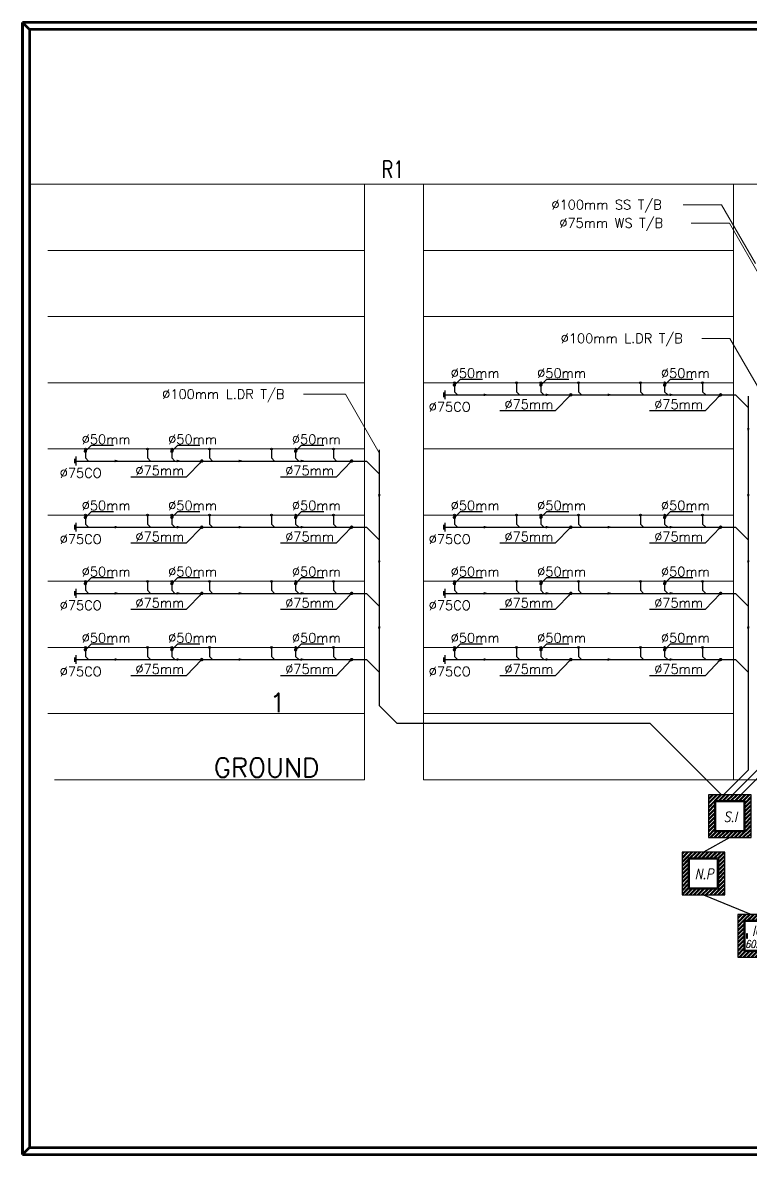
# Model space of a CAD drawing. Extents: x 787 to 1019, y 199 to 803.
# Drawn here: x 787 to 829.9, y 273.6 to 340.3 of the extents above; entities that cross this region are included whole.
import ezdxf

# ---------------------------------------------------------------- set-up
doc = ezdxf.new("R2010")
doc.units = 0
doc.header["$MEASUREMENT"] = 0
doc.linetypes.add('DASHED2', pattern=[0.375, 0.25, -0.125])
doc.layers.get('0').update_dxf_attribs({"color": 252, "linetype": 'CONTINUOUS', "lineweight": 30})
for name, color, linetype, lineweight in [('FIX', 47, 'CONTINUOUS', 0), ('P-LINE', 5, 'CONTINUOUS', 20), ('P-TEXT', 1, 'CONTINUOUS', 25), ('UG-BORDER', 20, 'CONTINUOUS', 80)]:
    doc.layers.add(name, color=color, linetype=linetype, lineweight=lineweight)
for name, color, linetype in [('LAB-DR', 2, 'CONTINUOUS'), ('P-WASTE', 180, 'DASHED2'), ('PLUM', 2, 'CONTINUOUS'), ('PLUM-D', 2, 'CONTINUOUS')]:
    doc.layers.add(name, color=color, linetype=linetype)
doc.styles.add('ROM', font='romans.shx', dxfattribs={"height": 3})
doc.styles.add('ROMANC', font='romand.shx')
doc.styles.add('ROMANS', font='italic8.shx')
doc.dimstyles.get("Standard").update_dxf_attribs({"dimtxt": 0.12, "dimasz": 0.05, "dimexe": 0.18, "dimexo": 0.0625, "dimgap": 0.09, "dimtad": 0, "dimtih": 1, "dimtoh": 1, "dimzin": 0, "dimdsep": 46, "dimtxsty": 'Standard', "dimblk": 'DOT', "dimcen": 0.09, "dimadec": 0, "dimazin": 0, "dimtfac": 1, "dimtofl": 0, "dimtmove": 0, "dimatfit": 3, "dimldrblk": 'DOT', "dimfxl": 1, "dimtolj": 1, "dimtzin": 0, "dimarcsym": 0})
pattern_1 = [(45, (-209.30345, -190.485585), (-0.039774756, 0.039774756), []), (45, (-209.27693, -190.485585), (-0.039774756, 0.039774756), [])]

# ---------------------------------------------------------------- blocks, each defined once
blk = doc.blocks.new('_Dot')
at = {"color": 0, "linetype": 'ByBlock', "lineweight": -2}
blk.add_line((-0.5, 0), (-1, 0), dxfattribs=at)
at = {"color": 0, "linetype": 'ByBlock', "const_width": 0.5}
blk.add_lwpolyline([(-0.25, 0, 1), (0.25, 0, 1)], format="xyb", close=True, dxfattribs=at)
blk = doc.blocks.new('A$C558C4227')
at = {"layer": 'PLUM'}
for p, q in [((0.092, 0), (-0.092, 0)), ((0.046, -0.033), (-0.046, -0.033))]:
    blk.add_line(p, q, dxfattribs=at)
blk = doc.blocks.new('IC6')
at = {"layer": 'PLUM-D'}
h = blk.add_hatch(dxfattribs=at)
h.set_pattern_fill('ANSI32', color=3, scale=0.15, style=0)
h.set_pattern_definition([(45, (-209.72345, -189.765585), (-0.039774756, 0.039774756), []), (45, (-209.69693, -189.765585), (-0.039774756, 0.039774756), [])])
h.paths.add_polyline_path([(0.42, -0.12), (0.42, 0.72), (-0.42, 0.72), (-0.42, -0.12)])
h.paths.add_polyline_path([(-0.3, 0), (-0.3, 0.6), (0.3, 0.6), (0.3, 0)], flags=16)
at = {"layer": 'PLUM-D', "color": 3}
for points in [[(-0.42, -0.12), (0.42, -0.12), (0.42, 0.72), (-0.42, 0.72)], [(-0.3, 0), (0.3, 0), (0.3, 0.6), (-0.3, 0.6)]]:
    blk.add_lwpolyline(points, close=True, dxfattribs=at)
at = {"layer": 'PLUM-D', "color": 2}
for points in [[(-0.28, 0.02), (0.28, 0.02), (0.28, 0.58), (-0.28, 0.58)], [(-0.229, 0.343), (-0.248, 0.343), (-0.248, 0.257), (-0.229, 0.257)], [(0.229, 0.343), (0.248, 0.343), (0.248, 0.257), (0.229, 0.257)]]:
    blk.add_lwpolyline(points, close=True, dxfattribs=at)
at = {"layer": 'P-TEXT', "color": 41, "style": 'ROMANS', "width": 0.8}
for s, height, p in [('IC', 0.2, (-0.137, 0.298)), ('60x60', 0.15, (-0.277, 0.063))]:
    blk.add_text(s, height=height, dxfattribs=at).set_placement(p)
blk = doc.blocks.new('SOLID INTERCEPTOR')
at = {"layer": 'PLUM-D'}
h = blk.add_hatch(dxfattribs=at)
h.set_pattern_fill('ANSI32', color=34, scale=0.15, style=0)
h.set_pattern_definition(pattern_1)
h.paths.add_polyline_path([(0.84, -0.84), (0.84, 0), (0, 0), (0, -0.84)])
h.paths.add_polyline_path([(0.12, -0.72), (0.12, -0.12), (0.72, -0.12), (0.72, -0.72)], flags=16)
at = {"layer": 'PLUM-D', "color": 34}
for points in [[(0, -0.84), (0.84, -0.84), (0.84, 0), (0, 0)], [(0.12, -0.72), (0.72, -0.72), (0.72, -0.12), (0.12, -0.12)]]:
    blk.add_lwpolyline(points, close=True, dxfattribs=at)
at = {"layer": 'PLUM-D', "color": 7}
blk.add_lwpolyline([(0.14, -0.7), (0.7, -0.7), (0.7, -0.14), (0.14, -0.14)], close=True, dxfattribs=at)
at = {"layer": 'P-TEXT', "color": 41, "style": 'ROMANS', "width": 0.8}
blk.add_text('S.I', height=0.2, dxfattribs=at).set_placement((0.3, -0.532))
blk = doc.blocks.new('NEUTRALIZATION PIT')
at = {"layer": 'PLUM-D'}
h = blk.add_hatch(dxfattribs=at)
h.set_pattern_fill('ANSI32', color=34, scale=0.15, style=0)
h.set_pattern_definition(pattern_1)
h.paths.add_polyline_path([(0.84, -0.84), (0.84, 0), (0, 0), (0, -0.84)])
h.paths.add_polyline_path([(0.12, -0.72), (0.12, -0.12), (0.72, -0.12), (0.72, -0.72)], flags=16)
at = {"layer": 'PLUM-D', "color": 34}
for points in [[(0, -0.84), (0.84, -0.84), (0.84, 0), (0, 0)], [(0.12, -0.72), (0.72, -0.72), (0.72, -0.12), (0.12, -0.12)]]:
    blk.add_lwpolyline(points, close=True, dxfattribs=at)
at = {"layer": 'PLUM-D', "color": 7}
blk.add_lwpolyline([(0.14, -0.7), (0.7, -0.7), (0.7, -0.14), (0.14, -0.14)], close=True, dxfattribs=at)
at = {"layer": 'P-TEXT', "color": 41, "style": 'ROMANS', "width": 0.8}
blk.add_text('N.P', height=0.2, dxfattribs=at).set_placement((0.252, -0.532))

msp = doc.modelspace()

# ---------------------------------------------------------------- linework, layer by layer
at = {"layer": 'FIX', "linetype": 'Continuous'}
for p, q in [((989.369, 330.824), (787.378, 330.824)), ((807.126, 330.824), (807.126, 295.714)), ((810.593, 330.824), (810.593, 295.714)), ((828.874, 330.824), (828.874, 295.714)), ((807.126, 326.924), (788.464, 326.924)), ((828.874, 326.924), (810.593, 326.924)), ((807.126, 323.024), (788.464, 323.024)), ((828.874, 323.024), (810.593, 323.024)), ((807.126, 319.124), (788.464, 319.124)), ((807.126, 319.124), (800.664, 319.124)), ((828.874, 319.124), (810.593, 319.124)), ((807.126, 315.224), (788.464, 315.224)), ((807.126, 315.224), (800.664, 315.224)), ((828.874, 315.224), (810.593, 315.224)), ((807.126, 311.324), (788.464, 311.324)), ((807.126, 311.324), (800.664, 311.324)), ((828.874, 311.324), (810.593, 311.324)), ((807.126, 307.424), (788.464, 307.424)), ((807.126, 307.424), (800.664, 307.424)), ((828.874, 307.424), (810.593, 307.424)), ((807.126, 303.524), (788.464, 303.524)), ((828.874, 303.524), (810.593, 303.524)), ((807.126, 299.624), (788.464, 299.624)), ((828.874, 299.624), (810.593, 299.624)), ((807.126, 295.714), (788.849, 295.714)), ((969.367, 295.714), (810.593, 295.714))]:
    msp.add_line(p, q, dxfattribs=at)
at = {"layer": 'LAB-DR', "linetype": 'Continuous'}
for p, q in [((812.421, 319.124), (812.421, 318.596)), ((816.077, 319.124), (816.077, 318.596)), ((817.515, 319.074), (817.515, 318.596)), ((819.733, 319.124), (819.733, 318.596)), ((823.389, 319.124), (823.389, 318.596)), ((824.809, 319.074), (824.809, 318.596)), ((827.046, 319.124), (827.046, 318.596)), ((811.882, 318.413), (828.989, 318.413)), ((812.421, 318.596), (812.604, 318.413)), ((816.077, 318.596), (816.26, 318.413)), ((817.515, 318.596), (817.699, 318.413)), ((819.733, 318.596), (819.916, 318.413)), ((823.389, 318.596), (823.573, 318.413)), ((824.809, 318.596), (824.992, 318.413)), ((827.046, 318.596), (827.229, 318.413)), ((828.989, 318.413), (829.738, 317.665)), ((829.738, 318.331), (829.738, 296.287)), ((790.673, 315.224), (790.673, 314.696)), ((794.329, 315.224), (794.329, 314.696)), ((795.768, 315.174), (795.768, 314.696)), ((797.985, 315.224), (797.985, 314.696)), ((801.642, 315.224), (801.642, 314.696)), ((803.061, 315.174), (803.061, 314.696)), ((805.298, 315.224), (805.298, 314.696)), ((807.99, 315.163), (807.99, 300.098)), ((790.134, 314.513), (807.241, 314.513)), ((790.673, 314.696), (790.856, 314.513)), ((794.329, 314.696), (794.512, 314.513)), ((795.768, 314.696), (795.951, 314.513)), ((797.985, 314.696), (798.169, 314.513)), ((801.642, 314.696), (801.825, 314.513)), ((803.061, 314.696), (803.244, 314.513)), ((805.298, 314.696), (805.481, 314.513)), ((807.241, 314.513), (807.99, 313.765)), ((790.673, 311.274), (790.673, 310.796)), ((794.329, 311.274), (794.329, 310.796)), ((795.768, 311.274), (795.768, 310.796)), ((797.985, 311.324), (797.985, 310.796)), ((801.642, 311.324), (801.642, 310.796)), ((803.061, 311.274), (803.061, 310.796)), ((805.298, 311.324), (805.298, 310.796)), ((812.421, 311.324), (812.421, 310.796)), ((816.077, 311.324), (816.077, 310.796)), ((817.515, 311.274), (817.515, 310.796)), ((819.733, 311.324), (819.733, 310.796)), ((823.389, 311.324), (823.389, 310.796)), ((824.809, 311.274), (824.809, 310.796)), ((827.046, 311.324), (827.046, 310.796)), ((790.134, 310.613), (807.241, 310.613)), ((790.673, 310.796), (790.856, 310.613)), ((794.329, 310.796), (794.512, 310.613)), ((795.768, 310.796), (795.951, 310.613)), ((797.985, 310.796), (798.169, 310.613)), ((801.642, 310.796), (801.825, 310.613)), ((803.061, 310.796), (803.244, 310.613)), ((805.298, 310.796), (805.481, 310.613)), ((807.241, 310.613), (807.99, 309.865)), ((811.882, 310.613), (828.989, 310.613)), ((812.421, 310.796), (812.604, 310.613)), ((816.077, 310.796), (816.26, 310.613)), ((817.515, 310.796), (817.699, 310.613)), ((819.733, 310.796), (819.916, 310.613)), ((823.389, 310.796), (823.573, 310.613)), ((824.809, 310.796), (824.992, 310.613)), ((827.046, 310.796), (827.229, 310.613)), ((828.989, 310.613), (829.738, 309.865)), ((790.673, 307.374), (790.673, 306.896)), ((790.673, 306.896), (790.856, 306.713)), ((794.329, 307.374), (794.329, 306.896)), ((794.329, 306.896), (794.512, 306.713)), ((795.768, 307.374), (795.768, 306.896)), ((795.768, 306.896), (795.951, 306.713)), ((797.985, 307.374), (797.985, 306.896)), ((797.985, 306.896), (798.169, 306.713)), ((801.642, 307.374), (801.642, 306.896)), ((801.642, 306.896), (801.825, 306.713)), ((803.061, 307.374), (803.061, 306.896)), ((803.061, 306.896), (803.244, 306.713)), ((805.298, 307.424), (805.298, 306.896)), ((805.298, 306.896), (805.481, 306.713)), ((812.421, 307.424), (812.421, 306.896)), ((812.421, 306.896), (812.604, 306.713)), ((816.077, 307.424), (816.077, 306.896)), ((816.077, 306.896), (816.26, 306.713)), ((817.515, 307.374), (817.515, 306.896)), ((817.515, 306.896), (817.699, 306.713)), ((819.733, 307.424), (819.733, 306.896)), ((819.733, 306.896), (819.916, 306.713)), ((823.389, 307.424), (823.389, 306.896)), ((823.389, 306.896), (823.573, 306.713)), ((824.809, 307.374), (824.809, 306.896)), ((824.809, 306.896), (824.992, 306.713)), ((827.046, 307.424), (827.046, 306.896)), ((827.046, 306.896), (827.229, 306.713)), ((790.134, 306.713), (807.241, 306.713)), ((807.241, 306.713), (807.99, 305.965)), ((811.882, 306.713), (828.989, 306.713)), ((828.989, 306.713), (829.738, 305.965)), ((805.298, 303.524), (805.298, 302.996)), ((812.421, 303.524), (812.421, 302.996)), ((816.077, 303.524), (816.077, 302.996)), ((819.733, 303.524), (819.733, 302.996)), ((823.389, 303.524), (823.389, 302.996)), ((827.046, 303.524), (827.046, 302.996)), ((790.673, 303.474), (790.673, 302.996)), ((790.673, 302.996), (790.856, 302.813)), ((794.329, 303.474), (794.329, 302.996)), ((794.329, 302.996), (794.512, 302.813)), ((795.768, 303.474), (795.768, 302.996)), ((795.768, 302.996), (795.951, 302.813)), ((797.985, 303.474), (797.985, 302.996)), ((797.985, 302.996), (798.169, 302.813)), ((801.642, 303.474), (801.642, 302.996)), ((801.642, 302.996), (801.825, 302.813)), ((803.061, 303.474), (803.061, 302.996)), ((803.061, 302.996), (803.244, 302.813)), ((805.298, 302.996), (805.481, 302.813)), ((812.421, 302.996), (812.604, 302.813)), ((816.077, 302.996), (816.26, 302.813)), ((817.515, 303.474), (817.515, 302.996)), ((817.515, 302.996), (817.699, 302.813)), ((819.733, 302.996), (819.916, 302.813)), ((823.389, 302.996), (823.573, 302.813)), ((824.809, 303.474), (824.809, 302.996)), ((824.809, 302.996), (824.992, 302.813)), ((827.046, 302.996), (827.229, 302.813)), ((790.134, 302.813), (807.241, 302.813)), ((807.241, 302.813), (807.99, 302.065)), ((811.882, 302.813), (828.989, 302.813)), ((828.989, 302.813), (829.738, 302.065)), ((807.99, 300.098), (809.024, 299.064)), ((809.024, 299.064), (823.932, 299.064)), ((828.159, 294.837), (823.932, 299.064)), ((832.738, 298.274), (829.3, 294.837)), ((831.477, 297.508), (828.805, 294.837)), ((829.738, 296.287), (828.288, 294.837)), ((828.647, 292.317), (827.094, 291.467)), ((827.094, 288.947), (829.927, 287.786))]:
    msp.add_line(p, q, dxfattribs=at)
for centre in [(812.421, 319.124), (816.077, 319.124), (817.515, 319.124), (819.733, 319.124), (823.389, 319.124), (824.809, 319.124), (827.046, 319.124), (790.673, 315.224), (794.329, 315.224), (795.768, 315.224), (797.985, 315.224), (801.642, 315.224), (803.061, 315.224), (805.298, 315.224), (790.673, 311.324), (794.329, 311.324), (795.768, 311.324), (797.985, 311.324), (801.642, 311.324), (803.061, 311.324), (805.298, 311.324), (812.421, 311.324), (816.077, 311.324), (817.515, 311.324), (819.733, 311.324), (823.389, 311.324), (824.809, 311.324), (827.046, 311.324), (790.673, 307.424), (794.329, 307.424), (795.768, 307.424), (797.985, 307.424), (801.642, 307.424), (803.061, 307.424), (805.298, 307.424), (812.421, 307.424), (816.077, 307.424), (817.515, 307.424), (819.733, 307.424), (823.389, 307.424), (824.809, 307.424), (827.046, 307.424), (790.673, 303.524), (794.329, 303.524), (795.768, 303.524), (797.985, 303.524), (801.642, 303.524), (803.061, 303.524), (805.298, 303.524), (812.421, 303.524), (816.077, 303.524), (817.515, 303.524), (819.733, 303.524), (823.389, 303.524), (824.809, 303.524), (827.046, 303.524)]:
    msp.add_circle(centre, 0.05, dxfattribs=at)
at = {"layer": 'P-LINE', "color": 34}
for p, q in [((825.909, 329.615), (828.165, 329.615)), ((830.161, 326.158), (828.165, 329.615)), ((826.373, 328.535), (828.629, 328.535)), ((830.625, 325.078), (828.629, 328.535)), ((827.004, 321.736), (828.659, 321.736)), ((831.255, 317.239), (828.659, 321.736)), ((803.517, 318.447), (805.994, 318.447)), ((807.99, 314.99), (805.994, 318.447))]:
    msp.add_line(p, q, dxfattribs=at)
at = {"layer": 'P-LINE', "color": 1}
for points in [[(814.147, 318.492), (814.147, 318.335), (814.441, 318.413)], [(817.803, 318.492), (817.803, 318.335), (818.097, 318.413)], [(821.459, 318.492), (821.459, 318.335), (821.753, 318.413)], [(825.115, 318.492), (825.115, 318.335), (825.409, 318.413)], [(829.659, 316.448), (829.816, 316.448), (829.738, 316.154)], [(792.399, 314.592), (792.399, 314.435), (792.693, 314.513)], [(796.055, 314.592), (796.055, 314.435), (796.349, 314.513)], [(799.711, 314.592), (799.711, 314.435), (800.005, 314.513)], [(803.367, 314.592), (803.367, 314.435), (803.661, 314.513)], [(807.912, 312.548), (808.068, 312.548), (807.99, 312.254)], [(829.659, 312.548), (829.816, 312.548), (829.738, 312.254)], [(792.399, 310.692), (792.399, 310.535), (792.693, 310.613)], [(796.055, 310.692), (796.055, 310.535), (796.349, 310.613)], [(799.711, 310.692), (799.711, 310.535), (800.005, 310.613)], [(803.367, 310.692), (803.367, 310.535), (803.661, 310.613)], [(814.147, 310.692), (814.147, 310.535), (814.441, 310.613)], [(817.803, 310.692), (817.803, 310.535), (818.097, 310.613)], [(821.459, 310.692), (821.459, 310.535), (821.753, 310.613)], [(825.115, 310.692), (825.115, 310.535), (825.409, 310.613)], [(807.912, 308.648), (808.068, 308.648), (807.99, 308.354)], [(829.659, 308.648), (829.816, 308.648), (829.738, 308.354)], [(792.399, 306.792), (792.399, 306.635), (792.693, 306.713)], [(796.055, 306.792), (796.055, 306.635), (796.349, 306.713)], [(799.711, 306.792), (799.711, 306.635), (800.005, 306.713)], [(803.367, 306.792), (803.367, 306.635), (803.661, 306.713)], [(814.147, 306.792), (814.147, 306.635), (814.441, 306.713)], [(817.803, 306.792), (817.803, 306.635), (818.097, 306.713)], [(821.459, 306.792), (821.459, 306.635), (821.753, 306.713)], [(825.115, 306.792), (825.115, 306.635), (825.409, 306.713)], [(807.912, 304.748), (808.068, 304.748), (807.99, 304.454)], [(829.659, 304.748), (829.816, 304.748), (829.738, 304.454)], [(792.399, 302.892), (792.399, 302.735), (792.693, 302.813)], [(796.055, 302.892), (796.055, 302.735), (796.349, 302.813)], [(799.711, 302.892), (799.711, 302.735), (800.005, 302.813)], [(803.367, 302.892), (803.367, 302.735), (803.661, 302.813)], [(814.147, 302.892), (814.147, 302.735), (814.441, 302.813)], [(817.803, 302.892), (817.803, 302.735), (818.097, 302.813)], [(821.459, 302.892), (821.459, 302.735), (821.753, 302.813)], [(825.115, 302.892), (825.115, 302.735), (825.409, 302.813)]]:
    msp.add_solid(points, dxfattribs=at)
at = {"layer": 'UG-BORDER'}
for p, q in [((786.974, 340.349), (786.974, 273.649)), ((786.974, 273.649), (786.974, 340.349)), ((1013.933, 340.349), (786.974, 340.349)), ((786.974, 340.349), (787.378, 339.944)), ((787.378, 339.944), (787.378, 274.053)), ((1013.528, 339.944), (787.378, 339.944)), ((786.974, 273.649), (787.378, 274.053)), ((786.974, 273.649), (1013.933, 273.649)), ((787.378, 274.053), (1013.528, 274.053))]:
    msp.add_line(p, q, dxfattribs=at)

# ---------------------------------------------------------------- block references
at = {"layer": 'P-TEXT', "color": 41, "xscale": 3, "yscale": 3, "zscale": 3}
msp.add_blockref('IC6', (830.382, 285.626), dxfattribs=at)
at = {"layer": 'P-WASTE', "extrusion": (0, 0, -1), "xscale": -2.800000000576119, "yscale": 2.800000000576119, "zscale": -2.800000000576119, "rotation": 90}
for p in [(-811.882, 318.413), (-790.134, 314.513), (-790.134, 310.613), (-811.882, 310.613), (-790.134, 306.713), (-811.882, 306.713), (-790.134, 302.813), (-811.882, 302.813)]:
    msp.add_blockref('A$C558C4227', p, dxfattribs=at)
at = {"layer": 'P-WASTE', "linetype": 'Continuous', "xscale": 3, "yscale": 3, "zscale": 3}
for name, p in [('SOLID INTERCEPTOR', (827.387, 294.837)), ('NEUTRALIZATION PIT', (825.834, 291.467))]:
    msp.add_blockref(name, p, dxfattribs=at)

# ---------------------------------------------------------------- texts
at = {"layer": 'P-TEXT', "color": 41, "style": 'ROMANC', "width": 0.75}
msp.add_text('R1', height=1, dxfattribs=at).set_placement((808.14, 331.202))
at = {"layer": 'P-TEXT', "color": 41, "style": 'ROM'}
for s, height, p in [('%%C100mm SS T/B', 0.56, (818.137, 329.34)), ('%%C75mm WS T/B', 0.56, (818.602, 328.26)), ('%%C100mm L.DR T/B', 0.56, (818.685, 321.461)), ('%%C50mm', 0.56, (812.204, 319.409)), ('%%C50mm', 0.56, (817.299, 319.409)), ('%%C50mm', 0.56, (824.592, 319.409)), ('%%C100mm L.DR T/B', 0.56, (795.199, 318.172)), ('%%C75CO', 0.56, (810.907, 317.425, 0)), ('%%C75mm', 0.56, (815.369, 317.572)), ('%%C75mm', 0.56, (824.198, 317.572)), ('%%C50mm', 0.56, (790.456, 315.509)), ('%%C50mm', 0.56, (795.551, 315.509)), ('%%C50mm', 0.56, (802.844, 315.509)), ('%%C75mm', 0.56, (793.621, 313.672)), ('%%C75mm', 0.56, (802.451, 313.672)), ('%%C75CO', 0.56, (789.159, 313.525, 0)), ('%%C50mm', 0.56, (790.456, 311.609)), ('%%C50mm', 0.56, (795.551, 311.609)), ('%%C50mm', 0.56, (802.844, 311.609)), ('%%C50mm', 0.56, (812.204, 311.609)), ('%%C50mm', 0.56, (817.299, 311.609)), ('%%C50mm', 0.56, (824.592, 311.609)), ('%%C75CO', 0.56, (789.159, 309.625, 0)), ('%%C75mm', 0.56, (793.621, 309.772)), ('%%C75mm', 0.56, (802.451, 309.772)), ('%%C75CO', 0.56, (810.907, 309.625, 0)), ('%%C75mm', 0.56, (815.369, 309.772)), ('%%C75mm', 0.56, (824.198, 309.772)), ('%%C50mm', 0.56, (790.456, 307.709)), ('%%C50mm', 0.56, (795.551, 307.709)), ('%%C50mm', 0.56, (802.844, 307.709)), ('%%C50mm', 0.56, (812.204, 307.709)), ('%%C50mm', 0.56, (817.299, 307.709)), ('%%C50mm', 0.56, (824.592, 307.709)), ('%%C75CO', 0.56, (789.159, 305.725, 0)), ('%%C75mm', 0.56, (793.621, 305.872)), ('%%C75mm', 0.56, (802.451, 305.872)), ('%%C75CO', 0.56, (810.907, 305.725, 0)), ('%%C75mm', 0.56, (815.369, 305.872)), ('%%C75mm', 0.56, (824.198, 305.872)), ('%%C50mm', 0.56, (790.456, 303.809)), ('%%C50mm', 0.56, (795.551, 303.809)), ('%%C50mm', 0.56, (802.844, 303.809)), ('%%C50mm', 0.56, (812.204, 303.809)), ('%%C50mm', 0.56, (817.299, 303.809)), ('%%C50mm', 0.56, (824.592, 303.809)), ('%%C75CO', 0.56, (789.159, 301.825, 0)), ('%%C75mm', 0.56, (793.621, 301.972)), ('%%C75mm', 0.56, (802.451, 301.972)), ('%%C75CO', 0.56, (810.907, 301.825, 0)), ('%%C75mm', 0.56, (815.369, 301.972)), ('%%C75mm', 0.56, (824.198, 301.972)), ('1', 1.123, (801.521, 299.706)), ('GROUND', 1.1227, (798.24, 295.882))]:
    msp.add_text(s, height=height, dxfattribs=at).set_placement(p)

# ---------------------------------------------------------------- leaders
at = {"layer": 'P-TEXT', "color": 41}
for points in [[(812.421, 318.989), (812.773, 319.341), (814.077, 319.341)], [(817.515, 318.989), (817.867, 319.341), (819.172, 319.341)], [(824.809, 318.989), (825.161, 319.341), (826.465, 319.341)], [(819.281, 318.413), (818.364, 317.461), (815.095, 317.461)], [(828.111, 318.413), (827.193, 317.461), (823.925, 317.461)], [(790.673, 315.089), (791.025, 315.441), (792.329, 315.441)], [(795.768, 315.089), (796.119, 315.441), (797.424, 315.441)], [(803.061, 315.089), (803.413, 315.441), (804.718, 315.441)], [(797.533, 314.513), (796.616, 313.561), (793.347, 313.561)], [(806.363, 314.513), (805.445, 313.561), (802.177, 313.561)], [(790.673, 311.189), (791.025, 311.541), (792.329, 311.541)], [(795.768, 311.189), (796.119, 311.541), (797.424, 311.541)], [(803.061, 311.189), (803.413, 311.541), (804.718, 311.541)], [(812.421, 311.189), (812.773, 311.541), (814.077, 311.541)], [(817.515, 311.189), (817.867, 311.541), (819.172, 311.541)], [(824.809, 311.189), (825.161, 311.541), (826.465, 311.541)], [(797.533, 310.613), (796.616, 309.661), (793.347, 309.661)], [(806.363, 310.613), (805.445, 309.661), (802.177, 309.661)], [(819.281, 310.613), (818.364, 309.661), (815.095, 309.661)], [(828.111, 310.613), (827.193, 309.661), (823.925, 309.661)], [(790.673, 307.289), (791.025, 307.641), (792.329, 307.641)], [(795.768, 307.289), (796.119, 307.641), (797.424, 307.641)], [(803.061, 307.289), (803.413, 307.641), (804.718, 307.641)], [(812.421, 307.289), (812.773, 307.641), (814.077, 307.641)], [(817.515, 307.289), (817.867, 307.641), (819.172, 307.641)], [(824.809, 307.289), (825.161, 307.641), (826.465, 307.641)], [(797.533, 306.713), (796.616, 305.761), (793.347, 305.761)], [(806.363, 306.713), (805.445, 305.761), (802.177, 305.761)], [(819.281, 306.713), (818.364, 305.761), (815.095, 305.761)], [(828.111, 306.713), (827.193, 305.761), (823.925, 305.761)], [(790.673, 303.389), (791.025, 303.741), (792.329, 303.741)], [(795.768, 303.389), (796.119, 303.741), (797.424, 303.741)], [(803.061, 303.389), (803.413, 303.741), (804.718, 303.741)], [(812.421, 303.389), (812.773, 303.741), (814.077, 303.741)], [(817.515, 303.389), (817.867, 303.741), (819.172, 303.741)], [(824.809, 303.389), (825.161, 303.741), (826.465, 303.741)], [(797.533, 302.813), (796.616, 301.861), (793.347, 301.861)], [(806.363, 302.813), (805.445, 301.861), (802.177, 301.861)], [(819.281, 302.813), (818.364, 301.861), (815.095, 301.861)], [(828.111, 302.813), (827.193, 301.861), (823.925, 301.861)]]:
    msp.add_leader(points, dimstyle='Standard', override={"dimasz": 0.2, "dimgap": 0.09, "dimtad": 0}, dxfattribs=at)

doc.saveas('drawing.dxf')
